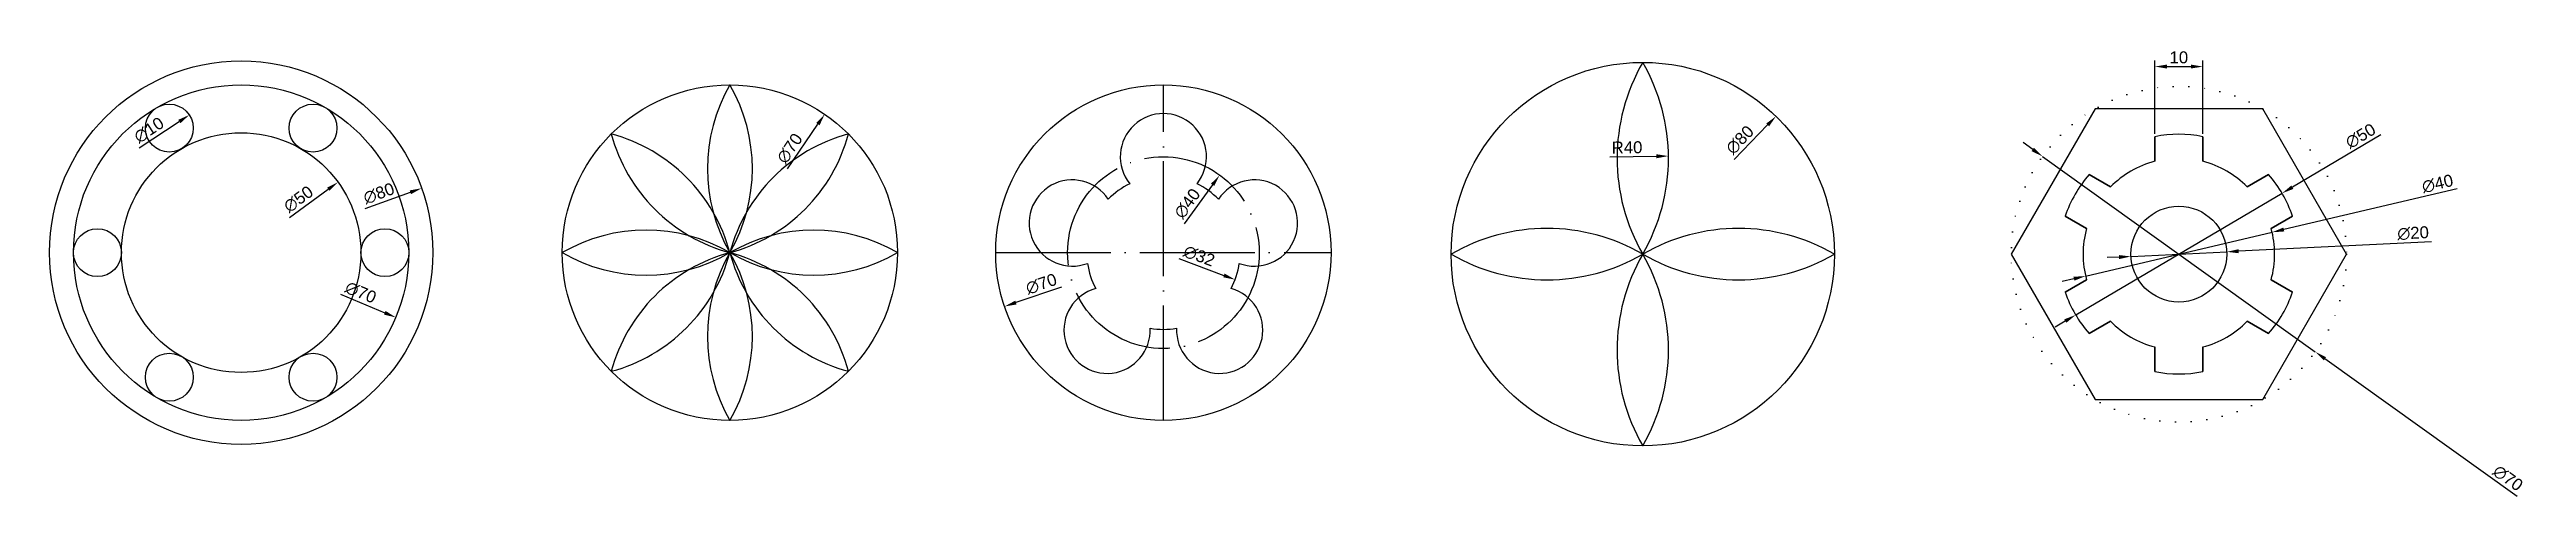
# Model space of a CAD drawing. Header units: millimetres. Extents: x 3425 to 3942, y 3029 to 3122.
import ezdxf

# ---------------------------------------------------------------- set-up
doc = ezdxf.new("R2010")
doc.units = ezdxf.units.MM
doc.linetypes.add('ACAD_ISO04W100', pattern=[30, 24, -3, 0, -3])
doc.linetypes.add('DOT2', pattern=[3.175, 0, -3.175])
doc.styles.get("Standard").update_dxf_attribs({"font": 'arial.ttf'})
doc.dimstyles.new('ISO-25', dxfattribs={"dimtxt": 2.5, "dimasz": 2.5, "dimexe": 1.25, "dimexo": 0.625, "dimtad": 1, "dimtxsty": 'Standard', "dimcen": 2.5, "dimadec": 0, "dimazin": 0, "dimtfac": 1, "dimtmove": 0, "dimatfit": 3, "dimfxl": 1, "dimarcsym": 0})

# ---------------------------------------------------------------- blocks, each defined once
blk = doc.blocks.new('*U1')
blk.add_circle((0, 0), 5)
blk = doc.blocks.new('*U2')
at = {"color": 0, "linetype": 'ByBlock', "lineweight": -2, "transparency": 16777216}
for p, rotation in [((3449.32, 3101.9), 299.9999999999999), ((3479.32, 3101.9), 240), ((3494.32, 3075.92), 180), ((3449.32, 3049.94), 59.99999999999999), ((3479.32, 3049.94), 120)]:
    blk.add_blockref('*U1', p, dxfattribs=dict(at, rotation=rotation))
blk.add_blockref('*U1', (3434.32, 3075.92), dxfattribs=at)
blk = doc.blocks.new('*D18')
at = {"color": 0, "lineweight": -2, "transparency": 16777216}
blk.add_line((3660.95, 3078.18), (3670.33, 3074.65), dxfattribs=at)
at = {"color": 0, "transparency": 16777216}
blk.add_solid([(3670.48, 3075.04), (3670.19, 3074.26), (3672.67, 3073.77)], dxfattribs=at)
at = {"layer": 'Defpoints', "color": 0, "transparency": 16777216}
for p in [(3642.72, 3085.03), (3672.67, 3073.77)]:
    blk.add_point(p, dxfattribs=at)
at = {"color": 0, "transparency": 16777216, "insert": (3665.17, 3078.7), "char_height": 2.5, "attachment_point": 5, "rotation": 339.383}
blk.add_mtext('∅32', dxfattribs=at)
blk = doc.blocks.new('*D19')
at = {"color": 0, "lineweight": -2, "transparency": 16777216}
blk.add_line((3662.08, 3085.43), (3667.99, 3093.56), dxfattribs=at)
at = {"color": 0, "transparency": 16777216}
blk.add_solid([(3667.65, 3093.8), (3668.32, 3093.31), (3669.45, 3095.58)], dxfattribs=at)
at = {"layer": 'Defpoints', "color": 0, "transparency": 16777216}
for p in [(3669.45, 3095.58), (3645.94, 3063.22)]:
    blk.add_point(p, dxfattribs=at)
at = {"color": 0, "transparency": 16777216, "insert": (3662.7, 3089.64), "char_height": 2.5, "attachment_point": 5, "rotation": 54}
blk.add_mtext('∅40', dxfattribs=at)
blk = doc.blocks.new('*D20')
at = {"color": 0, "lineweight": -2, "transparency": 16777216}
blk.add_line((3636.43, 3072.2), (3626.91, 3068.98), dxfattribs=at)
at = {"color": 0, "transparency": 16777216}
blk.add_solid([(3626.78, 3069.38), (3627.05, 3068.59), (3624.55, 3068.18)], dxfattribs=at)
at = {"layer": 'Defpoints', "color": 0, "transparency": 16777216}
for p in [(3690.85, 3090.62), (3624.55, 3068.18)]:
    blk.add_point(p, dxfattribs=at)
at = {"color": 0, "transparency": 16777216, "insert": (3632.22, 3072.86), "char_height": 2.5, "attachment_point": 5, "rotation": 18.6971}
blk.add_mtext('∅70', dxfattribs=at)
blk = doc.blocks.new('*D22')
at = {"color": 0, "lineweight": -2, "transparency": 16777216}
blk.add_line((3475.26, 3086.73), (3483.38, 3092.64), dxfattribs=at)
at = {"color": 0, "transparency": 16777216}
blk.add_solid([(3483.13, 3092.98), (3483.62, 3092.31), (3485.4, 3094.11)], dxfattribs=at)
at = {"layer": 'Defpoints', "color": 0, "transparency": 16777216}
for p in [(3485.4, 3094.11), (3444.97, 3064.69)]:
    blk.add_point(p, dxfattribs=at)
at = {"color": 0, "transparency": 16777216, "insert": (3477.15, 3090.55), "char_height": 2.5, "attachment_point": 5, "rotation": 36.0511}
blk.add_mtext('∅50', dxfattribs=at)
blk = doc.blocks.new('*D23')
at = {"color": 0, "lineweight": -2, "transparency": 16777216}
blk.add_line((3485.9, 3070.73), (3495.17, 3066.85), dxfattribs=at)
at = {"color": 0, "transparency": 16777216}
blk.add_solid([(3495.33, 3067.24), (3495, 3066.47), (3497.47, 3065.89)], dxfattribs=at)
at = {"layer": 'Defpoints', "color": 0, "transparency": 16777216}
for p in [(3432.9, 3092.91), (3497.47, 3065.89)]:
    blk.add_point(p, dxfattribs=at)
at = {"color": 0, "transparency": 16777216, "insert": (3490.14, 3071.09), "char_height": 2.5, "attachment_point": 5, "rotation": 337.2896}
blk.add_mtext('∅70', dxfattribs=at)
blk = doc.blocks.new('*D24')
at = {"color": 0, "lineweight": -2, "transparency": 16777216}
blk.add_line((3491.05, 3088.62), (3500.51, 3091.99), dxfattribs=at)
at = {"color": 0, "transparency": 16777216}
blk.add_solid([(3500.37, 3092.38), (3500.65, 3091.6), (3502.86, 3092.83)], dxfattribs=at)
at = {"layer": 'Defpoints', "color": 0, "transparency": 16777216}
for p in [(3502.86, 3092.83), (3427.51, 3065.97)]:
    blk.add_point(p, dxfattribs=at)
at = {"color": 0, "transparency": 16777216, "insert": (3493.94, 3091.74), "char_height": 2.5, "attachment_point": 5, "rotation": 19.6186}
blk.add_mtext('∅80', dxfattribs=at)
blk = doc.blocks.new('*D26')
at = {"color": 0, "lineweight": -2, "transparency": 16777216}
blk.add_line((3443.88, 3101.24), (3452.28, 3106.75), dxfattribs=at)
at = {"color": 0, "transparency": 16777216}
blk.add_solid([(3452.05, 3107.1), (3452.5, 3106.4), (3454.37, 3108.12)], dxfattribs=at)
at = {"layer": 'Defpoints', "color": 0, "transparency": 16777216}
for p in [(3454.37, 3108.12), (3446, 3102.64)]:
    blk.add_point(p, dxfattribs=at)
at = {"color": 0, "transparency": 16777216, "insert": (3445.95, 3104.96), "char_height": 2.5, "attachment_point": 5, "rotation": 33.2661}
blk.add_mtext('∅10', dxfattribs=at)
blk = doc.blocks.new('*D27')
at = {"color": 0, "lineweight": -2, "transparency": 16777216}
blk.add_line((3579.21, 3096.9), (3585.58, 3106.2), dxfattribs=at)
at = {"color": 0, "transparency": 16777216}
blk.add_solid([(3585.24, 3106.44), (3585.93, 3105.97), (3587, 3108.27)], dxfattribs=at)
at = {"layer": 'Defpoints', "color": 0, "transparency": 16777216}
for p in [(3587, 3108.27), (3547.41, 3050.54)]:
    blk.add_point(p, dxfattribs=at)
at = {"color": 0, "transparency": 16777216, "insert": (3579.71, 3101.13), "char_height": 2.5, "attachment_point": 5, "rotation": 55.5606}
blk.add_mtext('∅70', dxfattribs=at)
blk = doc.blocks.new('*U30')
for centre, start, end in [((30.31, 0), 150, 210), ((-30.31, 0), 330, 30)]:
    blk.add_arc(centre, 35, start, end)
blk = doc.blocks.new('*U31')
at = {"color": 0, "linetype": 'ByBlock', "lineweight": -2, "transparency": 16777216}
blk.add_blockref('*U30', (3913.82, 3111.93), dxfattribs=at)
for p, rotation in [((3901.44, 3106.81), 44.99999999999999), ((3926.19, 3106.81), 315), ((3896.32, 3094.43), 89.99999999999997), ((3901.44, 3082.06), 135), ((3926.19, 3082.06), 225), ((3931.32, 3094.43), 270), ((3913.82, 3076.93), 180)]:
    blk.add_blockref('*U30', p, dxfattribs=dict(at, rotation=rotation))
blk = doc.blocks.new('*D36')
at = {"color": 0, "lineweight": -2, "transparency": 16777216}
blk.add_line((3776.86, 3098.82), (3783.84, 3106.04), dxfattribs=at)
at = {"color": 0, "transparency": 16777216}
blk.add_solid([(3783.54, 3106.33), (3784.14, 3105.75), (3785.58, 3107.84)], dxfattribs=at)
at = {"layer": 'Defpoints', "color": 0, "transparency": 16777216}
for p in [(3785.58, 3107.84), (3729.95, 3050.34)]:
    blk.add_point(p, dxfattribs=at)
at = {"color": 0, "transparency": 16777216, "insert": (3778.06, 3102.9), "char_height": 2.5, "attachment_point": 5, "rotation": 45.9487}
blk.add_mtext('∅80', dxfattribs=at)
blk = doc.blocks.new('*U38')
for centre, start, end in [((34.64, 0), 150, 210), ((-34.64, 0), 330, 30)]:
    blk.add_arc(centre, 40, start, end)
blk = doc.blocks.new('*U39')
at = {"color": 0, "linetype": 'ByBlock', "lineweight": -2, "transparency": 16777216}
blk.add_blockref('*U38', (3757.77, 3099.09), dxfattribs=at)
for p, rotation in [((3737.77, 3079.09), 89.99999999999997), ((3777.77, 3079.09), 270), ((3757.77, 3059.09), 180)]:
    blk.add_blockref('*U38', p, dxfattribs=dict(at, rotation=rotation))
blk = doc.blocks.new('*D40')
at = {"color": 0, "lineweight": -2, "transparency": 16777216}
blk.add_line((3750.91, 3099.4), (3760.62, 3099.51), dxfattribs=at)
at = {"color": 0, "transparency": 16777216}
blk.add_solid([(3760.62, 3099.92), (3760.63, 3099.09), (3763.12, 3099.54)], dxfattribs=at)
at = {"layer": 'Defpoints', "color": 0, "transparency": 16777216}
for p in [(3723.12, 3099.09), (3763.12, 3099.54)]:
    blk.add_point(p, dxfattribs=at)
at = {"color": 0, "transparency": 16777216, "insert": (3754.49, 3101.34), "char_height": 2.5, "attachment_point": 5, "rotation": 0.6409}
blk.add_mtext('R40', dxfattribs=at)
blk = doc.blocks.new('*D43')
at = {"color": 0, "lineweight": -2, "transparency": 16777216}
for p, q in [((3864.68, 3104.21), (3864.68, 3119.46)), ((3867.18, 3118.21), (3872.18, 3118.21)), ((3874.68, 3104.21), (3874.68, 3119.46))]:
    blk.add_line(p, q, dxfattribs=at)
at = {"color": 0, "transparency": 16777216}
for points in [[(3867.18, 3118.63), (3867.18, 3117.8), (3864.68, 3118.21)], [(3872.18, 3118.63), (3872.18, 3117.8), (3874.68, 3118.21)]]:
    blk.add_solid(points, dxfattribs=at)
at = {"layer": 'Defpoints', "color": 0, "transparency": 16777216}
for p in [(3874.68, 3118.21), (3864.68, 3103.58), (3874.68, 3103.58)]:
    blk.add_point(p, dxfattribs=at)
at = {"color": 0, "transparency": 16777216, "insert": (3869.68, 3120.12), "char_height": 2.5, "attachment_point": 5}
blk.add_mtext('10', dxfattribs=at)
blk = doc.blocks.new('*D44')
at = {"color": 0, "lineweight": -2, "transparency": 16777216}
for p, q in [((3911.87, 3103.94), (3893.37, 3093.04)), ((3848.14, 3066.4), (3891.22, 3091.78)), ((3845.98, 3065.13), (3843.83, 3063.86))]:
    blk.add_line(p, q, dxfattribs=at)
at = {"color": 0, "transparency": 16777216}
for points in [[(3893.16, 3093.4), (3893.59, 3092.69), (3891.22, 3091.78)], [(3845.77, 3065.49), (3846.2, 3064.77), (3848.14, 3066.4)]]:
    blk.add_solid(points, dxfattribs=at)
at = {"layer": 'Defpoints', "color": 0, "transparency": 16777216}
for p in [(3891.22, 3091.78), (3848.14, 3066.4)]:
    blk.add_point(p, dxfattribs=at)
at = {"color": 0, "transparency": 16777216, "insert": (3907.62, 3103.72), "char_height": 2.5, "attachment_point": 5, "rotation": 30.498}
blk.add_mtext('∅50', dxfattribs=at)
blk = doc.blocks.new('*D45')
at = {"color": 0, "lineweight": -2, "transparency": 16777216}
for p, q in [((3927.8, 3092.71), (3891.59, 3084.22)), ((3850.21, 3074.52), (3889.15, 3083.65)), ((3847.77, 3073.95), (3845.34, 3073.38))]:
    blk.add_line(p, q, dxfattribs=at)
at = {"color": 0, "transparency": 16777216}
for points in [[(3891.49, 3084.63), (3891.68, 3083.82), (3889.15, 3083.65)], [(3847.68, 3074.36), (3847.87, 3073.55), (3850.21, 3074.52)]]:
    blk.add_solid(points, dxfattribs=at)
at = {"layer": 'Defpoints', "color": 0, "transparency": 16777216}
for p in [(3889.15, 3083.65), (3850.21, 3074.52)]:
    blk.add_point(p, dxfattribs=at)
at = {"color": 0, "transparency": 16777216, "insert": (3923.68, 3093.77), "char_height": 2.5, "attachment_point": 5, "rotation": 13.1883}
blk.add_mtext('∅40', dxfattribs=at)
blk = doc.blocks.new('*D46')
at = {"color": 0, "lineweight": -2, "transparency": 16777216}
for p, q in [((3922.44, 3081.66), (3882.16, 3079.7)), ((3857.19, 3078.48), (3854.7, 3078.36)), ((3859.69, 3078.6), (3879.67, 3079.57))]:
    blk.add_line(p, q, dxfattribs=at)
at = {"color": 0, "transparency": 16777216}
for points in [[(3857.17, 3078.89), (3857.21, 3078.06), (3859.69, 3078.6)], [(3882.14, 3080.11), (3882.19, 3079.28), (3879.67, 3079.57)]]:
    blk.add_solid(points, dxfattribs=at)
at = {"layer": 'Defpoints', "color": 0, "transparency": 16777216}
for p in [(3859.69, 3078.6), (3879.67, 3079.57)]:
    blk.add_point(p, dxfattribs=at)
at = {"color": 0, "transparency": 16777216, "insert": (3918.58, 3083.45), "char_height": 2.5, "attachment_point": 5, "rotation": 2.792}
blk.add_mtext('∅20', dxfattribs=at)
blk = doc.blocks.new('*D47')
at = {"color": 0, "lineweight": -2, "transparency": 16777216}
for p, q in [((3839.19, 3100.92), (3837.15, 3102.37)), ((3841.22, 3099.46), (3898.14, 3058.72)), ((3940.28, 3028.55), (3900.17, 3057.26))]:
    blk.add_line(p, q, dxfattribs=at)
at = {"color": 0, "transparency": 16777216}
for points in [[(3839.43, 3101.25), (3838.94, 3100.58), (3841.22, 3099.46)], [(3900.41, 3057.6), (3899.93, 3056.92), (3898.14, 3058.72)]]:
    blk.add_solid(points, dxfattribs=at)
at = {"layer": 'Defpoints', "color": 0, "transparency": 16777216}
for p in [(3841.22, 3099.46), (3898.14, 3058.72)]:
    blk.add_point(p, dxfattribs=at)
at = {"color": 0, "transparency": 16777216, "insert": (3938.36, 3032.35), "char_height": 2.5, "attachment_point": 5, "rotation": 324.4039}
blk.add_mtext('∅70', dxfattribs=at)

msp = doc.modelspace()

# ---------------------------------------------------------------- linework, layer by layer
at = {"linetype": 'ACAD_ISO04W100'}
for p, q in [((3657.699, 3044.401), (3657.699, 3114.401)), ((3622.699, 3079.401), (3692.699, 3079.401))]:
    msp.add_line(p, q, dxfattribs=at)
for p, q in [((3864.68, 3103.582), (3864.68, 3098.453)), ((3864.68, 3098.453), (3864.68, 3103.582)), ((3874.68, 3103.582), (3874.68, 3098.453)), ((3874.68, 3098.453), (3874.68, 3103.582)), ((3850.966, 3095.665), (3855.409, 3093.1)), ((3855.409, 3093.1), (3850.966, 3095.665)), ((3888.393, 3095.665), (3883.95, 3093.1)), ((3883.95, 3093.1), (3888.393, 3095.665)), ((3845.966, 3087.005), (3850.409, 3084.44)), ((3850.409, 3084.44), (3845.966, 3087.005)), ((3893.393, 3087.005), (3888.95, 3084.44)), ((3888.95, 3084.44), (3893.393, 3087.005)), ((3845.966, 3071.17), (3850.409, 3073.735)), ((3850.409, 3073.735), (3845.966, 3071.17)), ((3893.393, 3071.17), (3888.95, 3073.735)), ((3888.95, 3073.735), (3893.393, 3071.17)), ((3850.966, 3062.51), (3855.409, 3065.075)), ((3855.409, 3065.075), (3850.966, 3062.51)), ((3888.393, 3062.51), (3883.95, 3065.075)), ((3883.95, 3065.075), (3888.393, 3062.51)), ((3864.68, 3054.593), (3864.68, 3059.723)), ((3864.68, 3059.723), (3864.68, 3054.593)), ((3874.68, 3054.593), (3874.68, 3059.723)), ((3874.68, 3059.723), (3874.68, 3054.593))]:
    msp.add_line(p, q)
msp.add_lwpolyline([(3852.18, 3109.398), (3834.68, 3079.088), (3852.18, 3048.777), (3887.18, 3048.777), (3904.68, 3079.088), (3887.18, 3109.398)], close=True)
for centre, radius in [((3465.186, 3079.401), 40), ((3757.766, 3079.088), 40), ((3465.186, 3079.401), 35), ((3567.203, 3079.401), 35), ((3657.699, 3079.401), 35), ((3465.186, 3079.401), 25), ((3869.68, 3079.088), 10)]:
    msp.add_circle(centre, radius)
at = {"linetype": 'DOT2'}
msp.add_circle((3869.68, 3079.088), 35, dxfattribs=at)
at = {"linetype": 'ACAD_ISO04W100'}
msp.add_circle((3657.699, 3079.401), 20, dxfattribs=at)
for centre, radius, start, end in [((3657.699, 3099.401), 9, 321.31781, 218.68219), ((3869.68, 3079.088), 25, 78.46304, 101.53696), ((3869.68, 3079.088), 20, 104.47751, 135.52249), ((3869.68, 3079.088), 20, 44.47751, 75.52249), ((3638.678, 3085.581), 9, 33.31781, 290.68219), ((3657.699, 3079.401), 16, 116.04656, 135.95344), ((3657.699, 3079.401), 16, 44.04656, 63.95344), ((3676.72, 3085.581), 9, 249.31781, 146.68219), ((3869.68, 3079.088), 25, 138.46304, 161.53696), ((3869.68, 3079.088), 25, 18.46304, 41.53696), ((3869.68, 3079.088), 20, 164.47751, 195.52249), ((3869.68, 3079.088), 20, 344.47751, 15.52249), ((3657.699, 3079.401), 16, 188.04656, 207.95344), ((3657.699, 3079.401), 16, 332.04656, 351.95344), ((3645.943, 3063.22), 9, 105.31781, 2.68219), ((3669.455, 3063.22), 9, 177.31781, 74.68219), ((3869.68, 3079.088), 25, 198.46304, 221.53696), ((3869.68, 3079.088), 25, 318.46304, 341.53696), ((3657.699, 3079.401), 16, 260.04656, 279.95344), ((3869.68, 3079.088), 20, 224.47751, 255.52249), ((3869.68, 3079.088), 20, 284.47751, 315.52249), ((3869.68, 3079.088), 25, 258.46304, 281.53696)]:
    msp.add_arc(centre, radius, start, end)

# ---------------------------------------------------------------- block references
for name, p in [('*U39', (0, 0)), ('*U31', (-346.612, -15.031)), ('*U2', (0.869, 3.479))]:
    msp.add_blockref(name, p)

# ---------------------------------------------------------------- dimensions: what is measured, and where the dimension line sits
dim = msp.add_linear_dim(base=(3874.68, 3118.214), p1=(3864.68, 3103.582), p2=(3874.68, 3103.582), dimstyle='ISO-25')
dim.commit()
dim.dimension.update_dxf_attribs({"geometry": '*D43', "text_midpoint": (3869.68, 3120.115)})
for p1, p2, picture, middle in [((3446.005, 3102.639), (3454.366, 3108.124), '*D26', (3447.032, 3103.313)), ((3547.41, 3050.535), (3586.997, 3108.266), '*D27', (3581.338, 3100.014)), ((3729.953, 3050.339), (3785.578, 3107.836), '*D36', (3779.479, 3101.532)), ((3841.22, 3099.46), (3898.14, 3058.715), '*D47', (3937.214, 3030.745)), ((3848.138, 3066.4), (3891.221, 3091.775), '*D44', (3908.622, 3102.025)), ((3427.508, 3065.97), (3502.864, 3092.831), '*D24', (3494.601, 3089.886)), ((3432.899, 3092.913), (3497.472, 3065.888), '*D23', (3489.381, 3069.274)), ((3444.973, 3064.688), (3485.398, 3094.113), '*D22', (3478.306, 3088.951)), ((3645.943, 3063.22), (3669.455, 3095.581), '*D19', (3664.299, 3088.485)), ((3850.207, 3074.525), (3889.152, 3083.651), '*D45', (3924.13, 3091.847)), ((3690.852, 3090.62), (3624.546, 3068.181), '*D20', (3632.854, 3070.993)), ((3642.724, 3085.034), (3672.674, 3073.767), '*D18', (3664.473, 3076.852)), ((3859.691, 3078.6), (3879.668, 3079.575), '*D46', (3918.677, 3081.477))]:
    dim = msp.add_diameter_dim_2p(p1=p1, p2=p2, dimstyle='ISO-25')
    dim.commit()
    dim.dimension.update_dxf_attribs({"geometry": picture, "text_midpoint": middle, "dimtype": 163})
dim = msp.add_radius_dim(center=(3723.125, 3099.088), mpoint=(3763.122, 3099.535), dimstyle='ISO-25')
dim.commit()
dim.dimension.update_dxf_attribs({"geometry": '*D40', "text_midpoint": (3754.515, 3099.439), "dimtype": 164})

doc.saveas('drawing.dxf')
